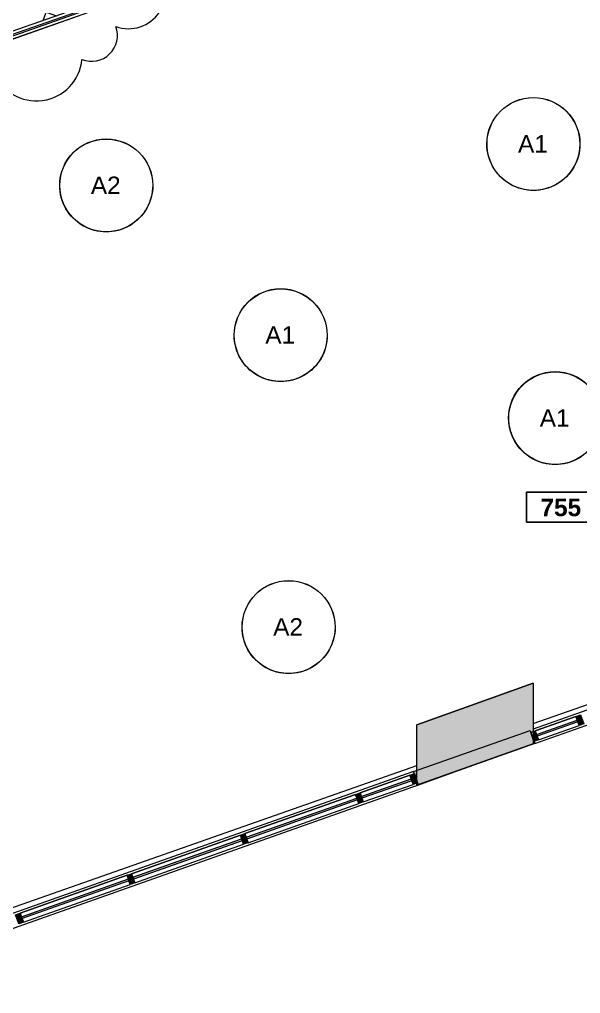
# Model space of a CAD drawing. Header units: inches. Extents: x -2332 to 1043, y -456 to 2193.
# Drawn here: x -1839 to -1550, y 104 to 607 of the extents above; entities that cross this region are included whole.
import ezdxf

# ---------------------------------------------------------------- set-up
doc = ezdxf.new("R2010")
doc.units = ezdxf.units.IN
doc.header["$MEASUREMENT"] = 0
for name, color, linetype, lineweight in [('5033_00_7th-9th Floors_Updated_dwg', 8, 'Continuous', 9), ('A-AREA-IDEN', 2, 'Continuous', 9), ('A-CLNG', 13, 'Continuous', 13), ('A-CLNG-PATT', 13, 'Continuous', 13), ('A-COLS', 52, 'Continuous', 13), ('A-GLAZ-CURT', 52, 'Continuous', 13), ('A-GLAZ-CWMG', 51, 'Continuous', 13), ('A-Shell', 7, 'Continuous', 9), ('A-WALL-PATT', 111, 'Continuous', 13), ('COLUMN', 7, 'Continuous', 9), ('E-LITE-EQPM', 33, 'Continuous', 9), ('E-LITE-EQPM-IDEN', 33, 'Continuous', 9), ('G-ANNO-REVC', 71, 'Continuous', 9), ('GLAZ EXIST2', 7, 'Continuous', 9), ('I-WALL', 2, 'Continuous', 13)]:
    doc.layers.add(name, color=color, linetype=linetype, lineweight=lineweight)
doc.styles.add('Arial', font='arial.ttf', dxfattribs={"height": 9})
doc.styles.add('Swis721 Lt BT_B', font='', dxfattribs={"height": 9})
doc.styles.get('Swis721 Lt BT_B').set_extended_font_data('Swis721 Lt BT', bold=True)

# ---------------------------------------------------------------- blocks, each defined once
blk = doc.blocks.new('5033_00_7th-9th Floors_Updated_dwg-8585573-7TH FLOOR REFLECTED CEILING PLAN')
at = {"layer": 'A-Shell'}
blk.add_line((-1634.06, 31.64), (-1616.06, 38.05), dxfattribs=at)
at = {"layer": 'A-Shell', "flags": 128}
blk.add_lwpolyline([(-1616.06, 38.05), (-1634.06, 31.64), (-1616.06, 38.05), (-1634.06, 31.64)], dxfattribs=at)
at = {"layer": 'COLUMN'}
for p, q in [((-1634.06, 62.96), (-1574.03, 84.36)), ((-1574.03, 84.36), (-1634.06, 62.96))]:
    blk.add_line(p, q, dxfattribs=at)
at = {"layer": 'COLUMN', "flags": 128}
blk.add_lwpolyline([(-1614.15, 38.73), (-1634.06, 31.64)], close=True, dxfattribs=at)
at = {"layer": 'GLAZ EXIST2'}
for p, q in [((-1574.03, 63.62), (-1286.05, 164.89)), ((-1922.03, -59.38), (-1634.06, 41.89))]:
    blk.add_line(p, q, dxfattribs=at)
blk = doc.blocks.new('Columns 1 - Columns 1-7118049-7TH FLOOR REFLECTED CEILING PLAN')
at = {"layer": 'A-COLS', "lineweight": 9}
h = blk.add_hatch(color=7, dxfattribs=at)
h.paths.add_polyline_path([(862, -405.11), (861.98, -372.97), (801.98, -351.58), (801.98, -383.71), (861.95, -405.09)], flags=0)
h.paths.add_polyline_path([(992.59, -377), (1004.95, -376.98), (1004.95, -365), (986.95, -365), (986.95, -377), (991.45, -377)], flags=0)
h.paths.add_polyline_path([(514, -281.76), (514, -249.63), (453.98, -228.24), (453.98, -260.37), (513.95, -281.74)], flags=0)
h.paths.add_polyline_path([(166, -158.41), (166, -126.28), (105.98, -104.89), (105.98, -137.02), (165.95, -158.39)], flags=0)
h.paths.add_polyline_path([(-182, -35.06), (-182, -2.93), (-242.02, 18.46), (-242.02, -13.67), (-182.05, -35.04)], flags=0)
h.paths.add_polyline_path([(-1982.09, 88.27), (-1922.03, 109.69), (-1922.03, 140.32), (-1982.09, 118.92), (-1982.06, 97), (-1976.88, 98.83), (-1974.21, 91.29), (-1982.09, 88.5), (-1982.09, 88.41)], flags=0)
h.paths.add_polyline_path([(-530, 88.28), (-530, 120.42), (-590.02, 141.81), (-590.02, 109.68), (-530.05, 88.3)], flags=0)
h.paths.add_polyline_path([(829.27, 109), (843.95, 109.02), (843.91, 133), (819.95, 133), (819.95, 109), (828.45, 109)], flags=0)
h.paths.add_polyline_path([(991.45, 115), (1004.95, 115.02), (1004.95, 127), (986.95, 127), (986.95, 115), (990.95, 115)], flags=0)
h.paths.add_polyline_path([(-1634.06, 211.7), (-1574.03, 233.05), (-1574.03, 264.36), (-1634.06, 242.96), (-1634.06, 211.72)], flags=0)
h.paths.add_polyline_path([(-878.47, 211.8), (-878.47, 243.93), (-938.5, 265.32), (-938.5, 233.19), (-878.52, 211.82)], flags=0)
h.paths.add_polyline_path([(483.3, 232), (495.95, 232), (495.95, 256), (472.03, 256), (472.03, 232), (482.96, 232)], flags=0)
h.paths.add_polyline_path([(-1286.05, 334.98), (-1268.05, 341.39), (-1268.05, 345.6), (-1256.05, 349.87), (-1244.05, 345.6), (-1244.05, 341.38), (-1226.05, 335.02), (-1226.06, 367), (-1256.05, 377.69), (-1286.05, 367), (-1286.05, 335.02)], flags=0)
h.paths.add_polyline_path([(-2021.16, 351.64), (-2013.01, 374.21), (-2035.58, 382.36), (-2043.73, 359.79), (-2023.91, 352.63)], flags=0)
h.paths.add_polyline_path([(-208.32, 478), (-200.03, 478), (-200.03, 502), (-219.79, 502), (-224.03, 490.27), (-224.03, 478), (-210.67, 478)], flags=0)
h.paths.add_polyline_path([(-224.03, 501.32), (-223.78, 502), (-224.03, 502)], flags=0)
h.paths.add_polyline_path([(-559.03, 601), (-548.03, 601), (-548.03, 625), (-569.15, 625), (-572.03, 617.05), (-572.03, 601)], flags=0)
h.paths.add_polyline_path([(472.2, 601), (496.2, 601), (496.2, 625), (472.2, 625)], flags=0)
h.paths.add_polyline_path([(831.97, 601.06), (843.95, 601.08), (843.91, 625.06), (819.95, 625.06), (819.95, 601.06), (831.95, 601.06)], flags=0)
h.paths.add_polyline_path([(993.74, 607.06), (1004.95, 607.08), (1004.95, 619.06), (986.95, 619.06), (986.95, 607.06), (991.45, 607.06)], flags=0)
h.paths.add_polyline_path([(-1887.92, 720.64), (-1879.77, 743.21), (-1902.34, 751.36), (-1910.49, 728.79), (-1893.62, 722.69)], flags=0)
h.paths.add_polyline_path([(-903.4, 724), (-896.03, 724), (-896.03, 748), (-920.67, 748), (-920.67, 724), (-910.74, 724)], flags=0)
h.paths.add_polyline_path([(-1610.23, 724), (-1592.03, 724), (-1592.03, 748), (-1616.03, 748), (-1616.03, 724), (-1612.44, 724)], flags=0)
h.paths.add_polyline_path([(-1843.5, 843.64), (-1835.35, 866.21), (-1857.93, 874.36), (-1866.08, 851.79), (-1845.52, 844.36)], flags=0)
h.paths.add_polyline_path([(490.72, 847), (496.2, 847), (496.2, 871), (472.2, 871), (472.2, 847), (477.69, 847)], flags=0)
h.paths.add_polyline_path([(-1612.44, 847), (-1574.05, 847.02), (-1574.06, 871), (-1616.19, 871), (-1616.19, 847)], flags=0)
h.paths.add_polyline_path([(-1243.86, 847.03), (-1243.86, 871), (-1268.03, 871), (-1268.03, 847.03)], flags=0)
h.paths.add_polyline_path([(841.98, 1093), (843.95, 1093.02), (843.91, 1117), (819.95, 1117), (819.95, 1093), (835.45, 1093)], flags=0)
h.paths.add_polyline_path([(495.42, 1093), (495.95, 1093), (495.95, 1117), (471.83, 1117), (471.83, 1093), (495.41, 1093)], flags=0)
h.paths.add_polyline_path([(-1616.3, 1093.21), (-1592.35, 1093.21), (-1592.35, 1117.25), (-1616.3, 1117.25), (-1616.3, 1095.67)], flags=0)
h.paths.add_polyline_path([(-1268.29, 1093.21), (-1244.3, 1093.21), (-1244.3, 1117.25), (-1268.29, 1117.25)], flags=0)
h.paths.add_polyline_path([(991.33, 1099), (1004.95, 1099.02), (1004.95, 1111), (986.95, 1111), (986.95, 1099), (991.2, 1099)], flags=0)
h.paths.add_polyline_path([(-1268.22, 1339.25), (-1244.3, 1339.25), (-1244.3, 1363.25), (-1268.3, 1363.25), (-1268.3, 1339.25)], flags=0)
h.paths.add_polyline_path([(-1616.3, 1339.25), (-1592.3, 1339.25), (-1592.3, 1363.25), (-1616.3, 1363.25), (-1616.3, 1341.67)], flags=0)
h.paths.add_polyline_path([(484, 1462.86), (495.95, 1462.86), (495.95, 1486.86), (471.95, 1486.86), (471.95, 1462.86), (483.85, 1462.86)], flags=0)
h.paths.add_polyline_path([(801.95, 1567), (861.95, 1588.4), (861.95, 1619.14), (850.07, 1619.14), (850, 1619.04), (849.95, 1619.16), (849.95, 1622.86), (801.95, 1605.75), (801.95, 1567.02)], flags=0)
h.paths.add_polyline_path([(-1607.55, 1585.02), (-1592.05, 1585.02), (-1592.05, 1609.02), (-1616.05, 1609.02), (-1616.05, 1585.02)], flags=0)
h.paths.add_polyline_path([(-1256.44, 1585.27), (-1244.3, 1585.27), (-1244.3, 1609.27), (-1268.3, 1609.27), (-1268.3, 1585.27), (-1256.86, 1585.27)], flags=0)
h.paths.add_polyline_path([(-1654.55, 1731.02), (-1654.55, 1776.02), (-1678.05, 1776.02), (-1678.05, 1772.52), (-1658.05, 1772.52), (-1658.05, 1734.52), (-1678.05, 1734.52), (-1678.05, 1731.02), (-1658.05, 1731.02)], flags=0)
h.paths.add_polyline_path([(122.95, 1827.02), (148.95, 1827.02), (148.95, 1853.02), (122.95, 1853.02), (122.95, 1829.42)], flags=0)
h.paths.add_polyline_path([(496.95, 1827.02), (496.95, 1853.02), (470.95, 1853.02), (470.95, 1827.02)], flags=0)
h.paths.add_polyline_path([(-921.05, 1827.02), (-895.05, 1827.02), (-895.05, 1853.02), (-921.05, 1853.02), (-921.05, 1829.42)], flags=0)
h.paths.add_polyline_path([(-572.04, 1827.02), (-547.04, 1827.02), (-547.04, 1853.02), (-573.04, 1853.02), (-573.04, 1827.02)], flags=0)
h.paths.add_polyline_path([(-199.03, 1827.04), (-199.03, 1853.03), (-225.05, 1853.03), (-225.05, 1827.04), (-200.04, 1827.04)], flags=0)
h.paths.add_polyline_path([(-1592.3, 1828.27), (-1592.3, 1852.27), (-1600.05, 1852.27), (-1600.05, 2104.82), (-1574.05, 2104.82), (-1574.05, 2138.82), (-1608.05, 2138.82), (-1608.05, 1852.27), (-1616.3, 1852.27), (-1616.3, 1828.27)], flags=0)
h.paths.add_polyline_path([(-1244.3, 1828.27), (-1244.3, 1852.27), (-1268.3, 1852.27), (-1268.3, 1828.27)], flags=0)
h.paths.add_polyline_path([(-1678.05, 1836.02), (-1620.8, 1836.02), (-1620.8, 1844.02), (-1678.05, 1844.02)], flags=0)
h.paths.add_polyline_path([(831.95, 2100.07), (861.95, 2100.07), (861.95, 2138.82), (801.95, 2138.82), (801.95, 2110.02), (831.95, 2110.02), (831.95, 2104.31)], flags=0)
h.paths.add_polyline_path([(-878.05, 2104.79), (-878.05, 2138.82), (-938.13, 2138.82), (-938.13, 2104.79)], flags=0)
h.paths.add_polyline_path([(-1286.03, 2104.81), (-1225.94, 2104.81), (-1225.94, 2138.82), (-1286.03, 2138.82)], flags=0)
h.paths.add_polyline_path([(454.05, 2104.82), (513.95, 2104.82), (513.95, 2138.82), (454.05, 2138.82)], flags=0)
h.paths.add_polyline_path([(-181.82, 2104.82), (-181.82, 2138.82), (-242.05, 2138.82), (-242.05, 2104.82)], flags=0)
h.paths.add_polyline_path([(-590.05, 2104.82), (-530.05, 2104.82), (-530.05, 2138.82), (-590.05, 2138.82)], flags=0)
h.paths.add_polyline_path([(165.96, 2104.82), (165.96, 2138.82), (105.95, 2138.82), (105.95, 2104.82)], flags=0)
at = {"layer": 'A-COLS', "color": 8, "lineweight": 20}
for p, q in [((-1634.06, 242.96), (-1574.03, 264.36)), ((-1574.03, 264.36), (-1574.03, 233.03)), ((-1634.06, 211.7), (-1634.06, 242.96)), ((-1574.03, 233.03), (-1634.06, 211.7))]:
    blk.add_line(p, q, dxfattribs=at)
blk = doc.blocks.new('System Panel - Glazed-7504801-7TH FLOOR REFLECTED CEILING PLAN')
at = {"layer": 'A-GLAZ-CURT', "lineweight": 9}
blk.add_hatch(color=7, dxfattribs=at).paths.add_polyline_path([(-11.125, -0.5), (11.125, -0.5), (11.125, 0.5), (-11.125, 0.5)], flags=0)
at = {"layer": 'A-GLAZ-CURT', "color": 8, "lineweight": 20}
for p, q in [((-11.125, -0.5), (-11.125, 0.5)), ((-11.125, 0.5), (11.125, 0.5)), ((11.125, 0.5), (11.125, -0.5)), ((11.125, -0.5), (-11.125, -0.5))]:
    blk.add_line(p, q, dxfattribs=at)
blk = doc.blocks.new('System Panel - Glazed-7504806-7TH FLOOR REFLECTED CEILING PLAN')
at = {"layer": 'A-GLAZ-CURT', "lineweight": 9}
blk.add_hatch(color=7, dxfattribs=at).paths.add_polyline_path([(-13.625, -0.5), (13.625, -0.5), (13.625, 0.5), (-13.625, 0.5)], flags=0)
at = {"layer": 'A-GLAZ-CURT', "color": 8, "lineweight": 20}
for p, q in [((-13.625, -0.5), (-13.625, 0.5)), ((-13.625, 0.5), (13.625, 0.5)), ((13.625, 0.5), (13.625, -0.5)), ((13.625, -0.5), (-13.625, -0.5))]:
    blk.add_line(p, q, dxfattribs=at)
blk = doc.blocks.new('System Panel - Glazed-7344737-7TH FLOOR REFLECTED CEILING PLAN')
at = {"layer": 'A-GLAZ-CURT', "lineweight": 9}
blk.add_hatch(color=7, dxfattribs=at).paths.add_polyline_path([(-30.25, -0.5), (30.25, -0.5), (30.25, 0.5), (-30.25, 0.5)], flags=0)
at = {"layer": 'A-GLAZ-CURT', "color": 8, "lineweight": 20}
for p, q in [((-30.25, -0.5), (-30.25, 0.5)), ((-30.25, 0.5), (30.25, 0.5)), ((30.25, 0.5), (30.25, -0.5)), ((30.25, -0.5), (-30.25, -0.5))]:
    blk.add_line(p, q, dxfattribs=at)
blk = doc.blocks.new('System Panel - Glazed-7344735-7TH FLOOR REFLECTED CEILING PLAN')
at = {"layer": 'A-GLAZ-CURT', "lineweight": 9}
blk.add_hatch(color=7, dxfattribs=at).paths.add_polyline_path([(-29.75, -0.5), (29.75, -0.5), (29.75, 0.5), (-29.75, 0.5)], flags=0)
at = {"layer": 'A-GLAZ-CURT', "color": 8, "lineweight": 20}
for p, q in [((-29.75, -0.5), (-29.75, 0.5)), ((-29.75, 0.5), (29.75, 0.5)), ((29.75, 0.5), (29.75, -0.5)), ((29.75, -0.5), (-29.75, -0.5))]:
    blk.add_line(p, q, dxfattribs=at)
blk = doc.blocks.new('System Panel - Glazed-7504741-7TH FLOOR REFLECTED CEILING PLAN')
at = {"layer": 'A-GLAZ-CURT', "lineweight": 9}
blk.add_hatch(color=7, dxfattribs=at).paths.add_polyline_path([(-29.25, -0.5), (29.25, -0.5), (29.25, 0.5), (-29.25, 0.5)], flags=0)
at = {"layer": 'A-GLAZ-CURT', "color": 8, "lineweight": 20}
for p, q in [((-29.25, -0.5), (-29.25, 0.5)), ((-29.25, 0.5), (29.25, 0.5)), ((29.25, 0.5), (29.25, -0.5)), ((29.25, -0.5), (-29.25, -0.5))]:
    blk.add_line(p, q, dxfattribs=at)
blk = doc.blocks.new('Rectangular Mullion - 2_5_ x 5_ rectangular-7344731-7TH FLOOR REFLECTED CEILING PLAN')
at = {"layer": 'A-GLAZ-CWMG', "lineweight": 9}
blk.add_hatch(color=7, dxfattribs=at).paths.add_polyline_path([(-1.25, -0.5), (-1.25, 2.5), (1.25, 2.5), (1.25, -2.5), (-1.25, -2.5)], flags=0)
at = {"layer": 'A-GLAZ-CWMG', "color": 8, "lineweight": 20}
for p, q in [((1.25, 2.5), (-1.25, 2.5)), ((-1.25, 2.5), (-1.25, -2.5)), ((1.25, -2.5), (1.25, 2.5)), ((-1.25, -2.5), (1.25, -2.5))]:
    blk.add_line(p, q, dxfattribs=at)
blk = doc.blocks.new('Rectangular Mullion - 2_5_ x 5_ rectangular-V25-7TH FLOOR REFLECTED CEILING PLAN')
at = {"layer": 'A-GLAZ-CWMG', "lineweight": 9}
for p, q in [((-1838.73, 145.68), (-1783.59, 165.22)), ((-1837.06, 140.97), (-1781.92, 160.51))]:
    blk.add_line(p, q, dxfattribs=at)
blk = doc.blocks.new('Rectangular Mullion - 2_5_ x 5_ rectangular-7344676-7TH FLOOR REFLECTED CEILING PLAN')
at = {"layer": 'A-GLAZ-CWMG', "lineweight": 9}
for p, q in [((999.58, 1352.3), (999.58, 1411.8)), ((1004.58, 1352.3), (1004.58, 1411.8))]:
    blk.add_line(p, q, dxfattribs=at)
blk = doc.blocks.new('Rectangular Mullion - 2_5_ x 5_ rectangular-V26-7TH FLOOR REFLECTED CEILING PLAN')
at = {"layer": 'A-GLAZ-CWMG', "lineweight": 9}
for p, q in [((-1722.79, 186.76), (-1665.76, 206.96)), ((-1721.12, 182.05), (-1664.09, 202.25))]:
    blk.add_line(p, q, dxfattribs=at)
blk = doc.blocks.new('Rectangular Mullion - 2_5_ x 5_ rectangular-7504804-7TH FLOOR REFLECTED CEILING PLAN')
at = {"layer": 'A-GLAZ-CWMG', "lineweight": 9}
for p, q in [((-1663.41, 207.8), (-1637.72, 216.9)), ((-1661.74, 203.08), (-1636.05, 212.18))]:
    blk.add_line(p, q, dxfattribs=at)
blk = doc.blocks.new('Rectangular Mullion - 2_5_ x 5_ rectangular-7504799-7TH FLOOR REFLECTED CEILING PLAN')
at = {"layer": 'A-GLAZ-CWMG', "lineweight": 9}
for p, q in [((-1572.98, 239.83), (-1552.01, 247.26)), ((-1571.31, 235.12), (-1550.34, 242.55))]:
    blk.add_line(p, q, dxfattribs=at)
blk = doc.blocks.new('Rectangular Mullion - 2_5_ x 5_ rectangular-7504802-7TH FLOOR REFLECTED CEILING PLAN')
at = {"layer": 'A-GLAZ-CWMG', "lineweight": 9}
blk.add_hatch(color=7, dxfattribs=at).paths.add_polyline_path([(0, 2.5), (-2.5, 2.5), (-2.5, -2.5), (-1.39, -2.5), (0, 1.41)], flags=0)
at = {"layer": 'A-GLAZ-CWMG', "color": 8, "lineweight": 20}
for p, q in [((-2.5, 2.5), (0, 2.5)), ((-2.5, -2.5), (-2.5, 2.5)), ((0, 2.5), (0, -2.5)), ((0, -2.5), (-2.5, -2.5))]:
    blk.add_line(p, q, dxfattribs=at)
blk = doc.blocks.new('Rectangular Mullion - 2_5_ x 5_ rectangular-7504807-7TH FLOOR REFLECTED CEILING PLAN')
at = {"layer": 'A-GLAZ-CWMG', "lineweight": 9}
blk.add_hatch(color=7, dxfattribs=at).paths.add_polyline_path([(-2.5, 2.5), (-0.38, 2.5), (0, 1.41), (0, -2.5), (-2.5, -2.5), (-2.5, 0.5)], flags=0)
at = {"layer": 'A-GLAZ-CWMG', "color": 8, "lineweight": 20}
for p, q in [((0, 2.5), (-2.5, 2.5)), ((-2.5, 2.5), (-2.5, -2.5)), ((0, -2.5), (0, 2.5)), ((-2.5, -2.5), (0, -2.5))]:
    blk.add_line(p, q, dxfattribs=at)
blk = doc.blocks.new('ROUND LIGHT - Type A_ATL3 Pendant - 48_-7968584-7TH FLOOR REFLECTED CEILING PLAN')
at = {"layer": 'E-LITE-EQPM'}
for centre, radius, start, end in [((-0.02, -0.01), 24, 360, 180), ((0, -0.01), 24, 360, 180), ((0, -0.01), 23.95, 0, 180), ((-0.02, -0.01), 24, 180, 360), ((0, -0.01), 24, 180, 360), ((0, -0.01), 23.95, 180, 360)]:
    blk.add_arc(centre, radius, start, end, dxfattribs=at)
blk = doc.blocks.new('ROUND LIGHT - Type B_ATL3 Pendant - 48_-7968586-7TH FLOOR REFLECTED CEILING PLAN')
at = {"layer": 'E-LITE-EQPM'}
for centre, radius, start, end in [((-0.02, -0.01), 24, 360, 180), ((0, -0.01), 24, 360, 180), ((0, -0.01), 23.95, 0, 180), ((-0.02, -0.01), 24, 180, 360), ((0, -0.01), 24, 180, 360), ((0, -0.01), 23.95, 180, 360)]:
    blk.add_arc(centre, radius, start, end, dxfattribs=at)
blk = doc.blocks.new('System Panel - Glazed-9755922-7TH FLOOR REFLECTED CEILING PLAN')
at = {"layer": 'A-GLAZ-CURT'}
for p, q in [((-63.46, -0.5), (-63.46, 0.5)), ((-63.46, 0.5), (63.46, 0.5)), ((63.46, 0.5), (63.46, -0.5)), ((63.46, -0.5), (-63.46, -0.5))]:
    blk.add_line(p, q, dxfattribs=at)
blk = doc.blocks.new('Room Tag - Number Only-4120135-7TH FLOOR REFLECTED CEILING PLAN')
at = {"layer": 'A-AREA-IDEN'}
for p, q in [((-0.1881, -0.1636), (-0.1881, -0.0018)), ((-0.1881, -0.0018), (0.1869, -0.0018)), ((0.1869, -0.0018), (-0.1881, -0.0018)), ((-0.1881, -0.0018), (-0.1881, -0.1636)), ((0.1869, -0.0018), (0.1869, -0.1636)), ((0.1869, -0.1636), (0.1869, -0.0018)), ((0.1869, -0.1636), (-0.1881, -0.1636)), ((-0.1881, -0.1636), (0.1869, -0.1636))]:
    blk.add_line(p, q, dxfattribs=at)
blk = doc.blocks.new('Family - ___-9771844-7TH FLOOR REFLECTED CEILING PLAN')
at = {"layer": 'G-ANNO-REVC'}
for centre, radius, start, end in [((-1782.75, 621.29), 18.88, 249.5324, 44.3237), ((-1801.95, 598.98), 13.42, 248.3545, 20.1648), ((-1830.29, 588.57), 23.48, 200.1648, 354.9561)]:
    blk.add_arc(centre, radius, start, end, dxfattribs=at)

msp = doc.modelspace()

# ---------------------------------------------------------------- hatches: boundary and pattern name
at = {"layer": 'A-CLNG-PATT'}
h = msp.add_hatch(dxfattribs=at)
h.set_pattern_fill('FP_20', color=256, style=0, pattern_type=2)
h.set_pattern_definition([(250.146, (-1921.906, 696.893), (-22.5735, 8.151), []), (160.146, (-1921.906, 696.893), (8.151, 22.5735), [])])
h.paths.add_polyline_path([(-1910.87991, 577.10409), (-1792.01458, 618.90161), (-1763.69905, 697.28219), (-1881.04387, 739.67383), (-1887.91833, 720.63564), (-1910.49179, 728.78665), (-1903.62938, 747.833), (-1935.68421, 759.41303), (-1991.05959, 606.05601), (-1911.05412, 577.16699)], flags=0)
h.paths.add_polyline_path([(-1901.72417, 612.74101), (-1946.0481, 628.74585), (-1945.83287, 629.296), (-1901.52361, 613.29646), (-1901.69971, 612.80878)], flags=0)
h.paths.add_polyline_path([(-1900.78608, 613.18136), (-1901.34153, 613.38193), (-1885.3367, 657.70586), (-1884.78125, 657.50529), (-1900.77016, 613.22545)], flags=0)
h.paths.add_polyline_path([(-1839.33715, 642.02627), (-1839.8926, 642.22684), (-1823.8622, 686.54154), (-1823.33231, 686.3502), (-1839.32123, 642.07036)], flags=0)
h.paths.add_polyline_path([(-1929.63099, 674.6303), (-1930.18644, 674.83086), (-1914.1816, 719.15479), (-1913.62616, 718.95423), (-1929.61507, 674.67439)], flags=0)
h.paths.add_polyline_path([(-1823.97323, 686.73284), (-1868.29716, 702.73768), (-1868.08192, 703.28783), (-1823.77267, 687.28829), (-1823.94876, 686.80061)], flags=0)
at = {"layer": 'A-WALL-PATT', "lineweight": 9}
h = msp.add_hatch(color=7, dxfattribs=at)
h.paths.add_polyline_path([(-1922.03326, 109.67258), (-1921.29502, 109.93412), (-1922.03326, 112.01788), (-1922.03326, 109.69088)], flags=0)
h.paths.add_polyline_path([(-1633.31998, 211.95867), (-1573.29062, 233.22603), (-1574.02886, 235.30979), (-1574.03326, 233.02958), (-1633.321, 211.96155)], flags=0)
h.paths.add_polyline_path([(-1634.05822, 214.04243), (-1634.05822, 219.38868), (-1635.74108, 218.79247), (-1635.36539, 217.73205)], flags=0)
h.paths.add_polyline_path([(-1286.04574, 337.3372), (-1286.04574, 342.68345), (-1287.72859, 342.08724), (-1287.35291, 341.02682)], flags=0)

# ---------------------------------------------------------------- linework, layer by layer
at = {"layer": 'A-CLNG'}
for p, q in [((-1792.01458, 618.90161), (-1910.87991, 577.10409)), ((-1911.34242, 572.67674), (-1792.56801, 614.73192)), ((-1552.00686, 247.26453), (-1572.97955, 239.83427)), ((-1637.72187, 216.89719), (-1663.40752, 207.79721)), ((-1665.76401, 206.96235), (-1722.79087, 186.75872)), ((-1725.14736, 185.92386), (-1781.23163, 166.05418)), ((-1783.58811, 165.21932), (-1838.72979, 145.68358))]:
    msp.add_line(p, q, dxfattribs=at)
at = {"layer": 'I-WALL', "lineweight": 9}
for p, q in [((-1905.30261, 575.09019), (-1790.53046, 615.4484)), ((-1287.72859, 342.08724), (-1574.02886, 240.65603)), ((-1573.29062, 233.22603), (-1286.04574, 334.9919)), ((-1635.74108, 218.79247), (-1922.03326, 117.36413)), ((-1921.29502, 109.93412), (-1633.31998, 211.95867))]:
    msp.add_line(p, q, dxfattribs=at)
at = {"layer": 'I-WALL', "color": 8, "lineweight": 20}
for p, q in [((-1635.74108, 218.79247), (-1575.71172, 240.05983)), ((-1575.71172, 240.05983), (-1573.29062, 233.22603)), ((-1573.29062, 233.22603), (-1633.31998, 211.95867)), ((-1633.31998, 211.95867), (-1635.74108, 218.79247))]:
    msp.add_line(p, q, dxfattribs=at)

# ---------------------------------------------------------------- block references
at = {"layer": '5033_00_7th-9th Floors_Updated_dwg', "color": 7}
msp.add_blockref('5033_00_7th-9th Floors_Updated_dwg-8585573-7TH FLOOR REFLECTED CEILING PLAN', (0, 180.01878), dxfattribs=at)
at = {"layer": 'A-AREA-IDEN', "xscale": 95.99999999999994, "yscale": 95.99999999999994, "zscale": 95.99999999999994}
msp.add_blockref('Room Tag - Number Only-4120135-7TH FLOOR REFLECTED CEILING PLAN', (-1559.40625, 363.26672), dxfattribs=at)
at = {"layer": 'A-COLS', "lineweight": 9}
msp.add_blockref('Columns 1 - Columns 1-7118049-7TH FLOOR REFLECTED CEILING PLAN', (0, 0), dxfattribs=at)
at = {"layer": 'A-GLAZ-CURT', "lineweight": 9}
for name, p, rotation in [('System Panel - Glazed-9755922-7TH FLOOR REFLECTED CEILING PLAN', (-1851.02036, 596.16542), 19.37359312417762), ('System Panel - Glazed-7504801-7TH FLOOR REFLECTED CEILING PLAN', (-1561.65834, 241.19292), 19.50835117072781), ('System Panel - Glazed-7504806-7TH FLOOR REFLECTED CEILING PLAN', (-1649.72984, 209.99072), 19.50835117072781), ('System Panel - Glazed-7344737-7TH FLOOR REFLECTED CEILING PLAN', (-1693.44258, 194.50405), 19.50835117072781), ('System Panel - Glazed-7344735-7TH FLOOR REFLECTED CEILING PLAN', (-1752.35463, 173.63254), 19.50835117072781), ('System Panel - Glazed-7504741-7TH FLOOR REFLECTED CEILING PLAN', (-1810.32409, 153.09497), 19.50835117072781)]:
    msp.add_blockref(name, p, dxfattribs=dict(at, rotation=rotation))
at = {"layer": 'A-GLAZ-CWMG', "lineweight": 9}
for name in ['Rectangular Mullion - 2_5_ x 5_ rectangular-7504799-7TH FLOOR REFLECTED CEILING PLAN', 'Rectangular Mullion - 2_5_ x 5_ rectangular-7504804-7TH FLOOR REFLECTED CEILING PLAN', 'Rectangular Mullion - 2_5_ x 5_ rectangular-V26-7TH FLOOR REFLECTED CEILING PLAN', 'Rectangular Mullion - 2_5_ x 5_ rectangular-V25-7TH FLOOR REFLECTED CEILING PLAN']:
    msp.add_blockref(name, (0, 0), dxfattribs=at)
at = {"layer": 'A-GLAZ-CWMG', "lineweight": 9, "extrusion": (0, 0, -1), "rotation": 160.4916488292722}
for name, p in [('Rectangular Mullion - 2_5_ x 5_ rectangular-7344731-7TH FLOOR REFLECTED CEILING PLAN', (1549.99376, 245.32548)), ('Rectangular Mullion - 2_5_ x 5_ rectangular-7504807-7TH FLOOR REFLECTED CEILING PLAN', (1634.53053, 215.37557)), ('Rectangular Mullion - 2_5_ x 5_ rectangular-7344731-7TH FLOOR REFLECTED CEILING PLAN', (1663.75091, 205.0233)), ('Rectangular Mullion - 2_5_ x 5_ rectangular-7344731-7TH FLOOR REFLECTED CEILING PLAN', (1723.13425, 183.98481)), ('Rectangular Mullion - 2_5_ x 5_ rectangular-7344731-7TH FLOOR REFLECTED CEILING PLAN', (1781.57501, 163.28027)), ('Rectangular Mullion - 2_5_ x 5_ rectangular-7344731-7TH FLOOR REFLECTED CEILING PLAN', (1839.07317, 142.90967))]:
    msp.add_blockref(name, p, dxfattribs=at)
at = {"layer": 'A-GLAZ-CWMG', "lineweight": 9}
for name, p, rotation in [('Rectangular Mullion - 2_5_ x 5_ rectangular-7504802-7TH FLOOR REFLECTED CEILING PLAN', (-1574.50117, 236.64293), 199.5083511707278), ('Rectangular Mullion - 2_5_ x 5_ rectangular-7344676-7TH FLOOR REFLECTED CEILING PLAN', (-3389.69926, 656.65917), 289.508351170728)]:
    msp.add_blockref(name, p, dxfattribs=dict(at, rotation=rotation))
at = {"layer": 'E-LITE-EQPM', "extrusion": (0, 0, -1), "rotation": 180}
for name, p in [('ROUND LIGHT - Type A_ATL3 Pendant - 48_-7968584-7TH FLOOR REFLECTED CEILING PLAN', (1573.93584, 542.85206)), ('ROUND LIGHT - Type B_ATL3 Pendant - 48_-7968586-7TH FLOOR REFLECTED CEILING PLAN', (1794.31897, 521.4644)), ('ROUND LIGHT - Type A_ATL3 Pendant - 48_-7968584-7TH FLOOR REFLECTED CEILING PLAN', (1704.31897, 444.14139)), ('ROUND LIGHT - Type A_ATL3 Pendant - 48_-7968584-7TH FLOOR REFLECTED CEILING PLAN', (1562.73023, 401.29403)), ('ROUND LIGHT - Type B_ATL3 Pendant - 48_-7968586-7TH FLOOR REFLECTED CEILING PLAN', (1700.23816, 293.38433))]:
    msp.add_blockref(name, p, dxfattribs=at)
at = {"layer": 'G-ANNO-REVC'}
msp.add_blockref('Family - ___-9771844-7TH FLOOR REFLECTED CEILING PLAN', (0, 0), dxfattribs=at)

# ---------------------------------------------------------------- texts
at = {"layer": 'A-AREA-IDEN', "insert": (-1570.30205, 359.66453), "char_height": 9, "width": 25.452, "attachment_point": 1, "style": 'Swis721 Lt BT_B'}
msp.add_mtext('755', dxfattribs=at)
at = {"layer": 'E-LITE-EQPM-IDEN', "char_height": 9, "width": 18.786, "attachment_point": 1, "style": 'Arial'}
for s, insert in [('A1', (-1581.88716, 547.45658)), ('A2', (-1802.27029, 526.06893)), ('A1', (-1712.27029, 448.74592)), ('A1', (-1570.68155, 405.89855)), ('A2', (-1708.18947, 297.98886))]:
    msp.add_mtext(s, dxfattribs=dict(at, insert=insert))

doc.saveas('drawing.dxf')
